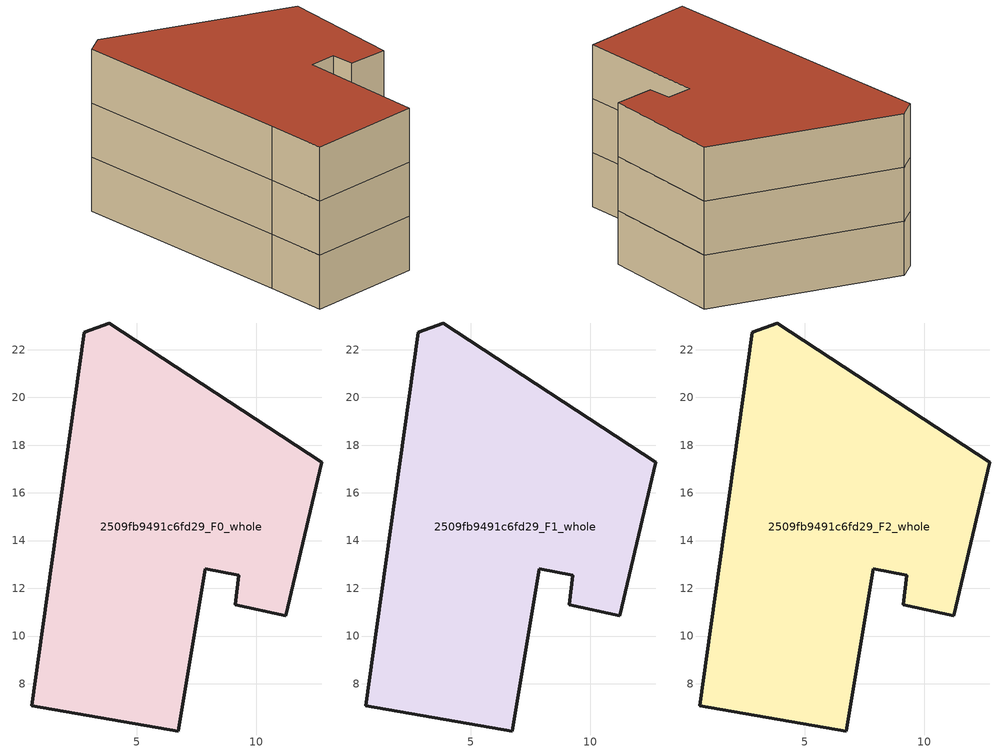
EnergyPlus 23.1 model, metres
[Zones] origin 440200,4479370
2509fb9491c6fd29_F0_whole
 floor ground (EU_floor_Construction): 12.75,17.27 11.24,10.86 9.13,11.31 9.26,12.54 7.87,12.83 6.74,6.02 0.6,7.07 1.06,10.37 2.8,22.73 3.84,23.12 z0
 wall outside (EU_wall_Construction): 0.6,7.07 6.74,6.02 7.87,12.83 9.26,12.54 9.13,11.31 11.24,10.86 12.75,17.27 3.84,23.12 2.8,22.73 1.06,10.37 0.6,7.07 z0:3
2509fb9491c6fd29_F1_whole
 floor to 2509fb9491c6fd29_F0_whole (EU_floor_Construction): 12.75,17.27 11.24,10.86 9.13,11.31 9.26,12.54 7.87,12.83 6.74,6.02 0.6,7.07 1.06,10.37 2.8,22.73 3.84,23.12 z3
 wall outside (EU_wall_Construction): 0.6,7.07 6.74,6.02 7.87,12.83 9.26,12.54 9.13,11.31 11.24,10.86 12.75,17.27 3.84,23.12 2.8,22.73 1.06,10.37 0.6,7.07 z3:6
2509fb9491c6fd29_F2_whole
 floor to 2509fb9491c6fd29_F1_whole (EU_floor_Construction): 12.75,17.27 11.24,10.86 9.13,11.31 9.26,12.54 7.87,12.83 6.74,6.02 0.6,7.07 1.06,10.37 2.8,22.73 3.84,23.12 z6
 wall outside (EU_wall_Construction): 0.6,7.07 6.74,6.02 7.87,12.83 9.26,12.54 9.13,11.31 11.24,10.86 12.75,17.27 3.84,23.12 2.8,22.73 1.06,10.37 0.6,7.07 z6:9
 roof outside (EU_roof_Construction): 11.24,10.86 12.75,17.27 3.84,23.12 2.8,22.73 1.06,10.37 0.6,7.07 6.74,6.02 7.87,12.83 9.26,12.54 9.13,11.31 z9
[Building]
EU S2 Campaign: North Axis=0; Terrain=City; Solar Distribution=FullExterior
[Site:Location]
Madrid: Latitude=40.5; Longitude=-3.5; Time Zone=1; Elevation=609
[SizingPeriod:WeatherFileDays]
AnnualSizingPeriod: Begin Month=1; Begin Day of Month=1; End Month=12; End Day of Month=31; Day of Week for Start Day=Monday; Use Weather File Daylight Saving Period=No; Use Weather File Rain and Snow Indicators=No
[MATERIAL]
EU_InternalMass_Material: Roughness=MediumRough; Thickness=0.1; Conductivity=1; Density=1800; Specific Heat=900; Thermal Absorptance=0.9; Solar Absorptance=0.7; Visible Absorptance=0.7
[MATERIAL:NOMASS] Roughness=MediumRough; Thermal Absorptance=0.9; Solar Absorptance=0.7; Visible Absorptance=0.7
Name | Thermal Resistance
EU_wall_NoMass | 0.609216
EU_roof_NoMass | 0.513268
EU_floor_NoMass | 0.568163
[CONSTRUCTION]
EU_wall_Construction: EU_wall_NoMass
EU_roof_Construction: EU_roof_NoMass
EU_floor_Construction: EU_floor_NoMass
EU_InternalMass_Construction: EU_InternalMass_Material
[ZONE] Type=1; Multiplier=1; Ceiling Height=autocalculate; Floor Area=autocalculate; Part of Total Floor Area=Yes
Name | Volume
2509fb9491c6fd29_F0_whole | 375.18
2509fb9491c6fd29_F1_whole; 2509fb9491c6fd29_F2_whole | 375.181
[INTERNALMASS] Construction=EU_InternalMass_Construction; Surface Area=125.06
Name | Zone or ZoneList
2509fb9491c6fd29_F0_whole_EU_InternalMass | 2509fb9491c6fd29_F0_whole
2509fb9491c6fd29_F1_whole_EU_InternalMass | 2509fb9491c6fd29_F1_whole
2509fb9491c6fd29_F2_whole_EU_InternalMass | 2509fb9491c6fd29_F2_whole
[OTHEREQUIPMENT] Fuel Type=Electricity; Design Level Calculation Method=Watts/Area; Power per Zone Floor Area=1; Fraction Latent=0; Fraction Radiant=0; Fraction Lost=0; Carbon Dioxide Generation Rate=0; EndUse Subcategory=EU_Step8_InternalGains
Name | Zone or ZoneList or Space or SpaceList | Schedule
EU_Step8_InternalGain_2509fb9491c6fd29_F0_whole_f000 | 2509fb9491c6fd29_F0_whole | EU_Step8_GainSchedule_2509fb9491c6fd29_F0_whole_f000
EU_Step8_InternalGain_2509fb9491c6fd29_F1_whole_f000 | 2509fb9491c6fd29_F1_whole | EU_Step8_GainSchedule_2509fb9491c6fd29_F1_whole_f000
EU_Step8_InternalGain_2509fb9491c6fd29_F2_whole_f000 | 2509fb9491c6fd29_F2_whole | EU_Step8_GainSchedule_2509fb9491c6fd29_F2_whole_f000
[ZONEVENTILATION:DESIGNFLOWRATE] Schedule=EU_AlwaysOn; Design Flow Rate Calculation Method=AirChanges/Hour; Air Changes per Hour=0.752966; Ventilation Type=Natural; Fan Pressure Rise=0; Fan Total Efficiency=1; Constant Term Coefficient=1; Temperature Term Coefficient=0; Velocity Term Coefficient=0; Velocity Squared Term Coefficient=0; Minimum Indoor Temperature=-100; Maximum Indoor Temperature=100; Delta Temperature=-100; Minimum Outdoor Temperature=-100; Maximum Outdoor Temperature=100; Maximum Wind Speed=40
Name | Zone or ZoneList or Space or SpaceList
EU_ConstantAir_2509fb9491c6fd29_F0_whole | 2509fb9491c6fd29_F0_whole
EU_ConstantAir_2509fb9491c6fd29_F1_whole | 2509fb9491c6fd29_F1_whole
EU_ConstantAir_2509fb9491c6fd29_F2_whole | 2509fb9491c6fd29_F2_whole
[HVACTEMPLATE:THERMOSTAT] Constant Heating Setpoint=20; Constant Cooling Setpoint=50
EU_HeatOnly_2509fb9491c6fd29_F0_whole; EU_HeatOnly_2509fb9491c6fd29_F1_whole; EU_HeatOnly_2509fb9491c6fd29_F2_whole
[HVACTEMPLATE:ZONE:IDEALLOADSAIRSYSTEM] System Availability Schedule=EU_AlwaysOn; Maximum Heating Supply Air Temperature=50; Minimum Cooling Supply Air Temperature=13; Maximum Heating Supply Air Humidity Ratio=0.0156; Minimum Cooling Supply Air Humidity Ratio=0.0077; Heating Limit=NoLimit; Cooling Limit=NoLimit; Heating Availability Schedule=EU_AlwaysOn; Cooling Availability Schedule=EU_CoolingOff; Dehumidification Control Type=ConstantSensibleHeatRatio; Cooling Sensible Heat Ratio=0.7; Dehumidification Setpoint=60; Humidification Control Type=None; Humidification Setpoint=30; Outdoor Air Method=None; Outdoor Air Flow Rate per Person=0.00944; Outdoor Air Flow Rate per Zone Floor Area=0; Outdoor Air Flow Rate per Zone=0; Demand Controlled Ventilation Type=None; Outdoor Air Economizer Type=NoEconomizer; Heat Recovery Type=None; Sensible Heat Recovery Effectiveness=0.7; Latent Heat Recovery Effectiveness=0.65
Name | Template Thermostat
2509fb9491c6fd29_F0_whole | EU_HeatOnly_2509fb9491c6fd29_F0_whole
2509fb9491c6fd29_F1_whole | EU_HeatOnly_2509fb9491c6fd29_F1_whole
2509fb9491c6fd29_F2_whole | EU_HeatOnly_2509fb9491c6fd29_F2_whole
[SIZING:ZONE] Zone Cooling Design Supply Air Temperature Input Method=SupplyAirTemperature; Zone Cooling Design Supply Air Temperature=13; Zone Heating Design Supply Air Temperature Input Method=SupplyAirTemperature; Zone Heating Design Supply Air Temperature=50; Zone Cooling Design Supply Air Humidity Ratio=0.008; Zone Heating Design Supply Air Humidity Ratio=0.008; Cooling Design Air Flow Method=DesignDay; Cooling Design Air Flow Rate=0; Cooling Minimum Air Flow per Zone Floor Area=0.000762; Cooling Minimum Air Flow=0; Cooling Minimum Air Flow Fraction=0.2; Heating Design Air Flow Method=DesignDay; Heating Design Air Flow Rate=0; Heating Maximum Air Flow per Zone Floor Area=0.002032; Heating Maximum Air Flow=0.141576; Heating Maximum Air Flow Fraction=0.3; Account for Dedicated Outdoor Air System=No; Dedicated Outdoor Air System Control Strategy=NeutralSupplyAir; Dedicated Outdoor Air Low Setpoint Temperature for Design=autosize; Dedicated Outdoor Air High Setpoint Temperature for Design=autosize; Zone Load Sizing Method=Sensible Load Only No Latent Load; Zone Latent Cooling Design Supply Air Humidity Ratio Input Method=HumidityRatioDifference; Zone Cooling Design Supply Air Humidity Ratio Difference=0.005; Zone Latent Heating Design Supply Air Humidity Ratio Input Method=HumidityRatioDifference; Zone Humidification Design Supply Air Humidity Ratio Difference=0.005
2509fb9491c6fd29_F0_whole; 2509fb9491c6fd29_F1_whole; 2509fb9491c6fd29_F2_whole
[SCHEDULE:CONSTANT]
Name | Hourly Value
EU_AlwaysOn | 1
EU_CoolingOff | 0
[SCHEDULE:FILE] Column Number=1; Rows to Skip at Top=0; Number of Hours of Data=8760; Column Separator=Comma; Interpolate to Timestep=No; Minutes per Item=60; Adjust Schedule for Daylight Savings=Yes
Name | File
EU_Step8_GainSchedule_2509fb9491c6fd29_F0_whole_f000 | C:\Users\o_iseri\Desktop\OpenUBEM\openubem\outputs\eu_evidence\EU-11\ES-MAD-BERRUGUETE\idfs\2509fb9491c6fd29\2509fb9491c6fd29_F0_whole_f000_gain.csv
EU_Step8_GainSchedule_2509fb9491c6fd29_F1_whole_f000 | C:\Users\o_iseri\Desktop\OpenUBEM\openubem\outputs\eu_evidence\EU-11\ES-MAD-BERRUGUETE\idfs\2509fb9491c6fd29\2509fb9491c6fd29_F1_whole_f000_gain.csv
EU_Step8_GainSchedule_2509fb9491c6fd29_F2_whole_f000 | C:\Users\o_iseri\Desktop\OpenUBEM\openubem\outputs\eu_evidence\EU-11\ES-MAD-BERRUGUETE\idfs\2509fb9491c6fd29\2509fb9491c6fd29_F2_whole_f000_gain.csv
